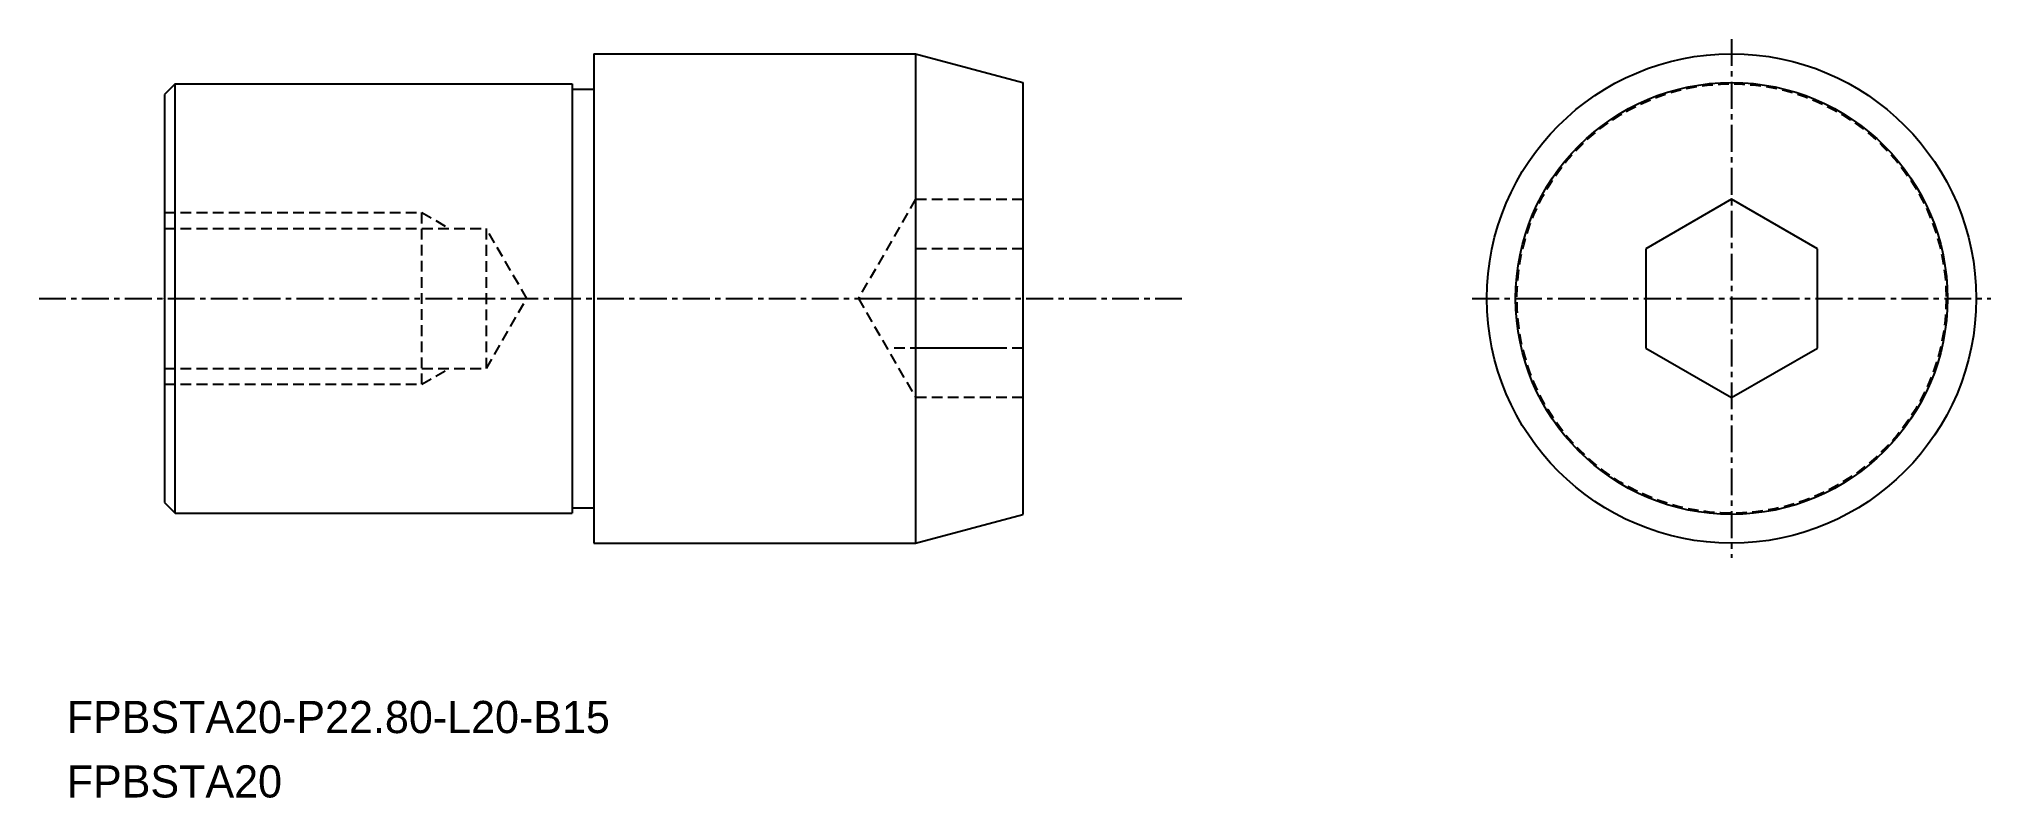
# Model space of a CAD drawing. Extents: x -1607.4 to -1516.5, y -802 to -766.6.
import ezdxf

# ---------------------------------------------------------------- set-up
doc = ezdxf.new("R2010")
doc.units = 0
doc.linetypes.add('CENTER', pattern=[2, 1.25, -0.25, 0.25, -0.25])
doc.linetypes.add('DASHED', pattern=[0.75, 0.5, -0.25])
doc.layers.get('0').update_dxf_attribs({"linetype": 'CONTINUOUS'})
doc.layers.add('CENTER', color=1, linetype='CENTER')

msp = doc.modelspace()

# ---------------------------------------------------------------- linework, layer by layer
at = {"color": 7, "linetype": 'CONTINUOUS'}
for p, q in [((-1581.597, -767.298), (-1581.597, -790.098)), ((-1581.597, -767.298), (-1566.597, -767.298)), ((-1566.597, -767.298), (-1561.597, -768.637)), ((-1601.097, -768.698), (-1601.597, -769.198)), ((-1601.597, -769.198), (-1601.597, -788.198)), ((-1601.097, -788.698), (-1601.097, -768.698)), ((-1601.097, -768.698), (-1582.597, -768.698)), ((-1582.597, -768.698), (-1582.597, -788.698)), ((-1582.597, -768.948), (-1581.597, -768.948)), ((-1561.597, -768.637), (-1561.597, -788.758)), ((-1528.578, -774.079), (-1532.578, -776.388)), ((-1524.578, -776.388), (-1528.578, -774.079)), ((-1532.578, -776.388), (-1532.578, -781.007)), ((-1524.578, -781.007), (-1524.578, -776.388)), ((-1532.578, -781.007), (-1528.578, -783.316)), ((-1528.578, -783.316), (-1524.578, -781.007)), ((-1601.597, -788.198), (-1601.097, -788.698)), ((-1582.597, -788.448), (-1581.597, -788.448)), ((-1601.097, -788.698), (-1582.597, -788.698)), ((-1566.597, -790.098), (-1561.597, -788.758)), ((-1581.597, -790.098), (-1566.597, -790.098))]:
    msp.add_line(p, q, dxfattribs=at)
at = {"linetype": 'CONTINUOUS'}
msp.add_line((-1566.597, -767.298), (-1566.597, -790.098), dxfattribs=at)
at = {"color": 3, "linetype": 'DASHED'}
for p, q in [((-1601.597, -774.698), (-1589.597, -774.698)), ((-1589.597, -782.698), (-1589.597, -774.698)), ((-1589.597, -774.698), (-1588.313, -775.439)), ((-1566.597, -774.079), (-1569.264, -778.698)), ((-1566.597, -774.079), (-1566.597, -783.316)), ((-1566.597, -774.079), (-1561.597, -774.079)), ((-1601.597, -775.439), (-1586.597, -775.439)), ((-1584.716, -778.698), (-1586.597, -775.439)), ((-1586.597, -781.956), (-1586.597, -775.439)), ((-1561.597, -776.388), (-1566.597, -776.388)), ((-1586.597, -781.956), (-1584.716, -778.698)), ((-1569.264, -778.698), (-1566.597, -783.316)), ((-1562.597, -781.007), (-1567.597, -781.007)), ((-1561.597, -781.007), (-1566.597, -781.007)), ((-1601.597, -781.956), (-1586.597, -781.956)), ((-1589.597, -782.698), (-1588.313, -781.956)), ((-1601.597, -782.698), (-1589.597, -782.698)), ((-1561.597, -783.316), (-1566.597, -783.316))]:
    msp.add_line(p, q, dxfattribs=at)
at = {"linetype": 'CONTINUOUS'}
for radius in [11.4, 10.06]:
    msp.add_circle((-1528.578, -778.698), radius, dxfattribs=at)
at = {"color": 3, "linetype": 'DASHED'}
msp.add_circle((-1528.578, -778.698), 10, dxfattribs=at)
at = {"color": 7, "linetype": 'CONTINUOUS'}
msp.add_point((-1601.597, -778.698), dxfattribs=at)
at = {"layer": 'CENTER', "color": 1, "linetype": 'CENTER'}
for p, q in [((-1528.578, -766.612), (-1528.578, -790.783)), ((-1607.44, -778.698), (-1554.107, -778.698)), ((-1540.664, -778.698), (-1516.492, -778.698))]:
    msp.add_line(p, q, dxfattribs=at)

# ---------------------------------------------------------------- texts
for s, p in [('FPBSTA20-P22.80-L20-B15', (-1606.152, -798.947)), ('FPBSTA20', (-1606.152, -801.947))]:
    msp.add_text(s, height=1.5).set_placement(p)

doc.saveas('drawing.dxf')
